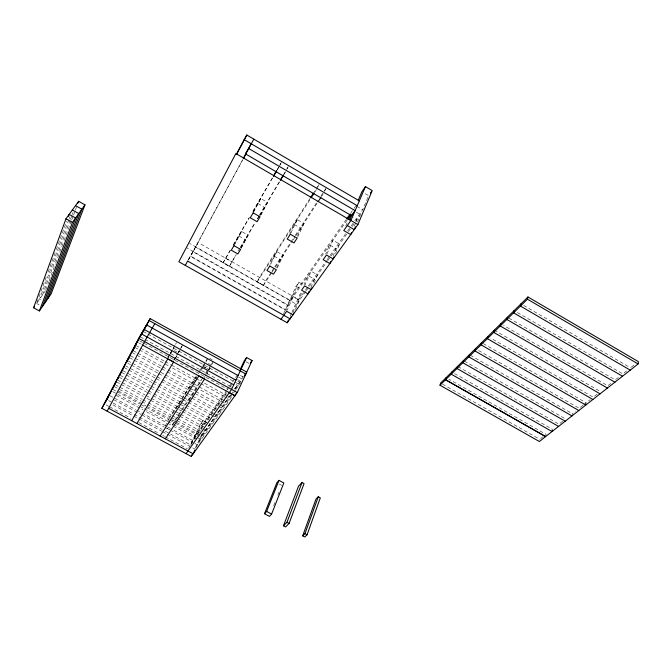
<?xml version="1.0" encoding="UTF-8"?>
<svg xmlns="http://www.w3.org/2000/svg" width="672" height="672" viewBox="0 0 672 672"><rect width="100%" height="100%" fill="white"/><g stroke="black" fill="none" stroke-linecap="round" stroke-linejoin="round"><path stroke-width="0.5" stroke-dasharray="3.36 2.52" d="M585.782 405.065L586.135 402.797L481.631 342.653M571.948 415.918L572.334 413.666L575.375 411.272M545.647 436.573L546.067 434.356L448.888 379.168M36.96 302.476L46.628 276.041M48.056 272.126L51.635 262.332M51.996 261.358L55.936 250.589M56.288 249.606L66.671 221.214M68.762 219.769L39.581 299.166L42.042 300.518M69.124 218.786L69.846 216.829M42.538 294.907L70.081 220.332M70.442 219.349L71.896 215.426M72.257 214.444L72.979 212.486M45.83 289.708L48.745 281.854M49.106 280.871L55.306 264.172M55.675 263.189L63.697 241.576M64.058 240.593L71.35 220.945M71.719 219.962L73.172 216.031M73.542 215.057L74.995 211.126M75.365 210.143L76.457 207.194M273.63 505.705L275.545 500.858M277.838 495.037L278.981 492.131M354.253 226.204L355.832 222.491M356.227 221.558L357.017 219.694L353.606 217.711M357.428 222.155L360.259 215.452M355.74 221.483L361.309 213.024M354.833 220.802L362.678 209.782L368.634 195.644L364.434 193.183M335.588 253.361L339.578 244.104L332.942 240.274L326.861 254.108M345.778 225.926L347.785 221.29M333.06 256.141L336.26 248.749L329.658 244.944L325.601 254.159M313.942 283.172L317.57 274.915L311.161 271.261L305.029 284.97M310.867 287.456L314.496 279.216L308.129 275.579L304.03 284.71M292.908 312.488L301.938 292.312M295.386 309.38L299.435 300.3L293.227 296.78L287.062 310.372M290.195 316.168L291.463 313.328M291.892 312.388L301.216 291.581M283.567 313.614L296.033 286.264L298.838 282.232L303.173 284.701M298.838 282.232L286.02 310.43L190.285 256.376L187.958 260.702L242.953 159.424M236.057 387.089L235.15 389.021L231.47 386.996M231.689 393.876L232.596 391.952M324.526 191.436L325.651 189.042M219.24 410.693L218.341 412.6L215.594 411.096M206.632 428.4L205.741 430.273L202.978 428.778M212.848 419.672L211.949 421.562L209.185 420.059M195.224 448.098L202.759 432.356M196.241 447.308L204.666 429.677M297.478 235.628L300.955 228.354L304.08 223.566L297.377 219.694L294.286 224.507L289.876 233.579M203.599 432.659L202.692 434.549L199.928 433.045M297.57 237.224L304.08 223.566M317.604 187.396L319.133 184.22L314.068 192.116M277.225 267.968L283.324 255.318L276.864 251.622L270.026 264.172M188.765 448.115L200.844 423.15L202.734 420.437L206.926 422.722M190.982 444.763L202.734 420.437M276.511 267.868L280.434 259.745L283.324 255.318M290.774 233.31L297.377 219.694M310.128 198.265L259.476 277.234L257.166 281.904L263.399 285.432L265.675 280.753L271.37 272.026M270.682 264.239L276.864 251.622M206.917 374.38L207.833 372.54M210.16 367.87L209.252 369.692L206.833 368.357M211.529 365.14L212.428 363.334M172.074 425.494L174.275 421.151L201.76 379.042M201.348 370.087L204.523 364.762M205.909 362.032L207.27 359.327M165.127 426.199L168.697 419.236M287.095 168.899L287.91 167.336M260.4 215.452L267.565 202.465L260.795 198.559L253.604 211.546M260.971 214.998L267.565 202.465M241.181 247.741L248.119 235.183L241.592 231.454L234.637 244.012M241.072 248.522L248.119 235.183M230.252 250.127L223.037 262.861L229.32 266.423L236.04 254.621M253.638 211.94L260.795 198.559M176.022 357.378L176.996 355.564M178.458 352.842L179.416 351.036M180.86 348.331L182.297 345.652M279.703 165.606L280.946 163.271M234.461 244.759L241.592 231.454M193.25 251.488L242.777 159.407M170.31 354.236L171.78 351.515M172.763 349.7L173.737 347.903M188.051 260.274L198.198 242.6L298.679 299.586L304.718 291.119M233.419 244.709L249.22 217.602M252.907 211.277L272.933 176.946M277.15 169.714L279.258 166.102M279.779 165.194L281.358 162.49M168.092 357.059L169.68 354.346M170.209 353.438L174.964 345.274M175.493 344.375L176.551 342.56M223.037 262.861L230.412 250.219M233.57 244.801L249.371 217.72M253.058 211.403L273.076 177.089M277.292 169.873L278.872 167.16M167.807 357.865L169.915 354.245M170.444 353.346L174.14 347.012M168.025 357.815L170.125 354.211M238.174 251.026L239.77 248.329M240.307 247.43L255.242 222.264M257.376 218.677L258.98 215.981M259.51 215.082L279.787 180.936M283.517 174.644L288.322 166.555M173.611 360.1L177.358 353.783M177.895 352.884L180.037 349.272M180.575 348.373L183.254 343.862M229.32 266.423L236.258 254.747M240.526 247.565L255.461 222.424M257.594 218.837L259.199 216.14M259.728 215.242L279.997 181.121M283.735 174.838L285.869 171.242M173.914 360.024L177.652 353.732M178.189 352.834L179.256 351.028M174.182 360.016L176.854 355.53M169.142 418.37L196.3 376.043M199.702 370.751L201.961 367.223M202.524 366.341L205.355 361.931M205.926 361.049L208.186 357.529L212.184 359.738M257.166 281.904L310.086 199.5M314.597 192.486L316.848 188.983M172.57 413.91L196.3 376.984M198.559 373.464L202.516 367.307M203.078 366.433L205.338 362.914M177.66 406.913L183.296 398.143M189.504 388.5L196.837 377.101M271.942 271.152L274.218 267.658M274.789 266.784L294.714 236.242M295.285 235.368L316.915 202.213M320.897 196.106L323.744 191.738M324.316 190.865L326.021 188.252M205.766 372.901L210.916 365.005M211.495 364.123L213.209 361.494M263.399 285.432L271.37 273.227M271.942 272.353L274.789 267.994M275.36 267.128L292.446 240.971M293.017 240.097L295.294 236.611M295.865 235.738L317.503 202.616M321.493 196.51L323.77 193.024M172.645 424.62L201.81 380.008M205.808 373.884L208.093 370.39M208.664 369.508L209.815 367.76M174.426 422.89L180.701 413.297M188.698 401.092L198.4 386.266M204.112 377.546L207.539 372.313M37.195 302.593L45.461 290.69M346.298 219.433L289.724 300.107L189.58 243.39M350.482 213.469L353.464 209.21M354.06 208.354L355.858 205.8M194.628 435.994L226.598 390.424M227.195 389.567L229.001 386.996M229.606 386.14L232.008 382.704M232.613 381.847L235.015 378.42M235.62 377.563L237.426 374.993M347.122 220.097L287.574 304.836L186.934 247.918M226.262 392.372L192.52 440.362L171.41 428.954M229.866 387.24L232.268 383.821M219.895 402.889L190.394 444.763L162.75 429.845M220.5 402.041L224.104 396.925M224.7 396.068L226.506 393.515M230.32 395.144L200.6 436.867L174.989 423.007M234.898 388.71L243.13 377.16L240.391 375.64M305.323 290.27L307.734 286.877M308.339 286.028L326.458 260.618M327.054 259.77L329.473 256.376M330.078 255.536L346.979 231.815M347.584 230.966L350.608 226.733M351.204 225.884L354.228 221.642M231.118 394.674L199.71 438.74L196.955 437.254M235.066 389.147L241.147 380.612M305.71 291.522L296.562 304.332L195.586 247.145M306.323 290.665L308.759 287.246M309.372 286.398L327.062 261.626M327.676 260.77L347.81 232.588M348.424 231.731L351.473 227.464M352.086 226.607L355.135 222.331M199.517 440.454L232.949 393.674M233.554 392.826L235.376 390.272M235.981 389.424L240.845 382.62M198.618 443.176L232.63 395.699M540.582 438.673L544.522 435.574M562.657 421.285L558.978 424.183L458.489 366.87M583.044 405.233L579.18 408.282L478.187 350.297M583.817 404.62L586.135 402.797M588.496 400.94L590.075 399.697M597.223 394.069L593.216 397.219L490.627 338.041M610.739 383.426L607.748 385.778L503.496 325.349M618.248 377.504L615.208 379.898L508.301 317.772M626.665 370.877L622.801 373.918L515.029 311.136M631.319 367.214L636.04 363.493M110.183 395.858L112.787 397.261M114.517 398.202L135.626 409.609M136.542 410.105L170.495 428.459M167.269 428.476L169.856 429.87M113.627 399.605L141.061 414.431M141.977 414.926L163.926 426.779M164.842 427.274L169.806 429.962M170.327 430.24L192.268 442.092M194.838 443.478L197.408 444.864M108.595 400.613L111.208 402.024M112.997 402.99L133.266 413.927M134.19 414.422L161.826 429.341M112.997 404.93L137.794 418.303M138.709 418.799L161.658 431.18M162.582 431.676L166.706 433.902M167.168 434.154L189.202 446.04M192.704 447.93L195.283 449.316M106.117 404.93L108.746 406.342M109.62 406.812L130.645 418.144M138.877 422.579L158.987 433.423M162.649 435.397L164.472 436.38M165.388 436.876L187.328 448.703M115.214 384.745L118.902 386.744M119.818 387.248L141.926 399.21M142.834 399.722L147.445 402.2M148.352 402.721L171.385 415.178M172.292 415.699L176.904 418.177M177.811 418.698L200.836 431.155M114.181 386.543L140.927 401.041M141.834 401.562L146.454 404.04M147.37 404.561L170.436 417.035M171.343 417.556L175.963 420.034M176.879 420.554L199.021 432.524M172.57 420.218L174.275 421.151M118.507 391.045L146.034 405.964M146.958 406.459L168.983 418.387M169.898 418.883L175.409 421.873M176.324 422.369L199.912 435.145M112.795 389.323L116.458 391.306M117.373 391.801L140.238 404.183M141.154 404.678L168.588 419.538M169.504 420.034L174.073 422.512M112.619 391.608L138.877 405.812M139.793 406.308L143.825 408.492M144.362 408.786L167.21 421.151M167.639 421.386L173.141 424.36M173.611 424.612L196.039 436.75M116.08 395.312L143.102 409.937M146.488 411.76L166.757 422.73M167.681 423.226L172.284 425.72M173.208 426.216L197.812 439.53M279.25 484.042L281.652 485.344M122.707 370.574L150.301 385.602M151.225 386.106L155.82 388.609M156.744 389.105L180.659 402.133M181.574 402.637L185.254 404.636M186.178 405.14L210.092 418.169M121.649 372.406L125.336 374.413M126.26 374.909L149.293 387.45M150.217 387.954L154.82 390.457M155.744 390.961L179.701 404.006M180.625 404.51L184.313 406.51M185.228 407.014L208.27 419.555M120.179 375.362L147.588 390.272M148.504 390.768L153.065 393.254M153.98 393.75L177.736 406.669M178.651 407.165L182.305 409.156M183.221 409.651L209.723 424.066L208.824 425.947L206.077 424.46M119.12 377.194L122.783 379.184M123.698 379.68L146.58 392.12M147.496 392.616L152.074 395.102M152.989 395.598L181.364 411.02M182.28 411.524L205.162 423.956M200.844 423.15L204.187 424.964M117.676 380.092L121.346 382.082M122.262 382.578L145.194 395.027M146.11 395.531L174.535 410.97M175.451 411.466L203.885 426.905M116.626 381.914L120.305 383.905M121.22 384.401L143.27 396.371M146.941 398.37L149.696 399.865M150.62 400.361L172.67 412.331M176.341 414.322L179.096 415.817M180.012 416.312L202.062 428.282M129.461 357.622L133.106 359.621M134.022 360.116L157.744 373.086M158.659 373.59L163.22 376.085M164.128 376.58L187.849 389.558M188.765 390.054L194.242 393.044M195.149 393.548L217.963 406.022M218.87 406.518L221.609 408.013L222.508 406.106L219.752 404.594M127.882 360.78L131.536 362.771M132.451 363.275L156.206 376.253M157.114 376.748L161.683 379.243M162.599 379.747L186.354 392.725M187.27 393.221L191.839 395.716M192.746 396.22L216.502 409.198M127.73 363.124L130.477 364.619M131.393 365.123L155.19 378.109M156.106 378.613L184.481 394.103M185.396 394.607L190.89 397.606M191.797 398.101L214.687 410.592M125.278 365.711L152.771 380.713M153.695 381.209L183.028 397.211M183.943 397.715L212.36 413.213M213.276 413.717L216.023 415.212L215.124 417.11L212.369 415.607M124.219 367.55L127.89 369.55M128.806 370.054L151.763 382.57M152.687 383.065L182.07 399.084M182.986 399.588L211.453 415.111M135.929 345.542L139.583 347.55M140.498 348.054L164.27 361.108M165.186 361.603L170.671 364.619M171.587 365.123L195.359 378.168M196.266 378.672L200.844 381.184M204.498 383.191L225.523 394.733M226.439 395.228L229.186 396.74L228.278 398.656L225.532 397.152M134.854 347.407L138.516 349.415M139.432 349.919L168.748 365.996M172.41 368.004L199.886 383.082M200.802 383.586L224.616 396.648M133.207 350.7L136.878 352.708M137.794 353.212L161.633 366.274M162.548 366.778L167.135 369.289M168.05 369.793L192.814 383.368M193.729 383.863L198.316 386.383M199.231 386.879L222.155 399.445M223.07 399.949L225.826 401.453L224.918 403.368L198.282 388.777M132.14 352.548L135.811 354.564M136.735 355.068L160.616 368.147M161.532 368.651L166.127 371.171M167.042 371.675L197.358 388.273M36.599 303.458L39.077 304.811M130.528 355.774L134.207 357.79M135.122 358.294L164.556 374.396M165.48 374.9L189.395 387.988M190.319 388.492L194.914 391.003M195.838 391.507L218.828 404.09M143.254 331.506L146.924 333.522M147.84 334.034L234.074 381.57M234.99 382.074L238.661 384.098L239.568 382.158L237.737 381.15M203.608 366.584L206.027 367.912M174.384 350.599L176.828 351.943M203.557 366.677L205.976 368.004M206.783 368.449L209.21 369.785M236.107 384.611L238.51 385.93M140.414 336.882L144.094 338.906M145.009 339.41L230.546 386.492M139.6 340.822L143.245 342.829M144.161 343.325L228.035 389.441M138.524 342.686L141.271 344.19M240.408 375.446L242.785 376.765M238.56 377.084L242.222 379.1M208.312 363.367L210.722 364.694M237.468 379.571L240.66 381.326M246.128 361.813L249.791 363.838M442.428 384.115L539.792 439.295M296.033 286.264L300.342 288.708M225.515 258.258L231.773 261.803M238.921 236.032L245.406 239.744M274.008 256.074L280.434 259.745M454.549 373.582L552.468 429.307M470.308 355.228L572.334 413.666M464.344 361.091L565.597 418.967M257.897 203.515L264.634 207.404M294.286 224.507L300.955 228.354M494.281 330.17L600.424 391.549M356.706 206.296L362.678 209.782M523.698 305.441L630.529 367.836M356.294 212.209L360.62 214.645M192.948 251.74L190.613 256.074L285.398 309.607L288.212 305.609L192.948 251.74"/><path stroke-width="1.01" d="M638.131 363.964L638.4 361.637L527.965 296.974L440.614 383.09L439.992 385.224L539.364 441.504L638.131 363.964L527.453 299.2L527.965 296.974M552.334 430.055L552.065 431.533L451.223 374.178L451.828 372.028M520.976 303.853L520.456 306.071L630.244 370.154M514.122 310.615L513.593 312.824L622.507 376.228M507.394 317.251L506.856 319.46L614.897 382.2M500.783 323.77L500.228 325.97L607.429 388.063M494.281 330.17L493.727 332.371L600.088 393.834M487.897 336.462L487.334 338.654L592.872 399.496M481.631 342.653L481.051 344.828L585.782 405.065M475.465 348.726L474.877 350.902L578.81 410.533M469.4 354.707L468.812 356.874L571.948 415.918M463.445 360.578L462.848 362.737L565.211 421.21M457.582 366.349L456.985 368.508L558.583 426.418M446.183 377.597L445.544 379.756L545.647 436.573L445.57 379.73M307.062 534.794L320.326 497.851L318.293 496.751L316.008 499.027L302.677 535.861L304.76 536.978L307.062 534.794L304.97 533.669L302.677 535.861M304.97 533.669L318.293 496.751M33.6 307.776L65.965 218.795L78.641 201.298L84.974 204.868L51.156 293.824L39.396 310.943L33.6 307.776L34.6 306.34M68.468 216.317L69.182 214.36L75.608 217.972L42.37 306.608M77.91 203.263L78.641 201.298M39.396 310.943L72.433 222.415L84.974 204.868M45.326 302.316L78.758 213.562L72.366 209.966M289.086 523.421L304.055 483.63L302.014 482.521L298.528 486.192L283.475 525.815L285.575 526.94L289.086 523.421L286.969 522.287L283.475 525.815M48.25 298.049L81.883 209.194L75.516 205.615M286.969 522.287L302.014 482.521M271.597 514.088L283.819 482.975L278.998 480.362L276.847 482.74L264.499 513.736L269.43 516.382L271.597 514.088L266.65 511.434L264.499 513.736M266.65 511.434L278.998 480.362M357.907 224.566L235.864 153.552L178.87 261.769L287.23 322.787L357.907 224.566L372.212 190.579L365.459 186.614L361.914 191.705L358.268 200.164M351.49 232.722L350.7 234.578L343.77 230.563L350.893 220.492L365.459 186.614M355.48 226.775L354.287 229.606L347.315 225.557M349.717 219.988L352.254 214.057M333.992 257.057L333.194 258.913L326.458 255.032L323.156 259.686L329.868 263.533L330.666 261.685M348.592 219.433L350.196 215.72M311.926 287.759L311.119 289.59L304.618 285.886L301.577 290.186L308.036 293.866L309.254 291.119M290.917 316.94L290.069 318.83L187.606 261.047L185.279 265.373M293.756 313.018L292.95 314.832L286.65 311.279L280.988 319.276M287.23 322.787L288.498 319.948M142.649 345.106L234.94 395.741L235.838 393.826M138.743 338.36L101.867 408.332L191.243 456.439L237.241 392.54L252.101 360.578L246.59 357.521L244.306 360.797L240.332 369.222M246.59 357.521L231.529 389.474L186.085 453.659M191.243 456.439L192.125 454.583M194.855 450.215L193.141 453.802L108.679 408.299M106.848 399.672L111.241 391.348M112.216 389.491L116.609 381.167M117.583 379.319L118.566 377.471M119.54 375.614L123.934 367.29M126.37 362.67L130.763 354.337M131.737 352.489L138.088 340.46M139.062 338.612L143.942 329.364L235.922 380.142M236.275 154.417L246.784 135.022L359.31 200.869M128.402 359.218L129.385 357.37M132.812 350.876L134.77 347.164M141.128 335.11L146.513 324.912L238.09 375.539M236.519 154.468L246.784 135.022M141.8 334.253L142.783 332.396M143.732 330.59L150.158 318.612L246.75 372.078L244.936 374.615M107.142 411.163L144.547 341.578M248.506 148.403L355.118 210.613L351.548 215.687L245.54 153.93L253.856 139.154M243.272 158.491L251.194 143.758M243.449 158.5L245.927 153.896M144.53 341.611L154.787 323.652M101.867 408.332L141.347 333.85L233.738 384.787M104.866 403.124L107.831 397.958M150.158 318.612L138.726 338.377L237.241 392.54M146.504 325.416L147.227 324.164M245.54 153.93L248.22 149.285M273.462 176.039L276.62 170.621M273.605 176.19L276.763 170.772M131.662 420.68L167.832 358.806L173.578 361.964L136.92 423.511M280.316 180.037L282.988 175.543M280.535 180.222L283.198 175.736M310.691 197.383L313.505 192.998M311.212 197.753L314.034 193.368M160.104 436.002L198.904 375.883L204.599 379.008L165.32 438.816M318.074 201.743L320.922 197.383M346.895 218.576L349.885 214.318M347.726 219.232L350.75 214.939M370.423 193.116L371.616 191.428M250.362 363.023L252.101 360.578M244.028 376.564L245.843 374.027L149.066 320.494M439.992 385.224L527.453 299.2M229.32 392.591L234.973 395.699M65.965 218.795L72.433 222.415M244.087 139.6L357.227 205.716M233.982 245.641L231.311 250.211L237.896 253.957L240.601 249.413L233.982 245.641M253.159 212.839L250.27 217.787L257.099 221.71L260.03 216.796L253.159 212.839M269.791 266.036L266.935 270.472L273.462 274.184L276.352 269.774L269.791 266.036M290.329 234.217L287.23 239.022L294 242.911L297.133 238.14L290.329 234.217"/></g></svg>
